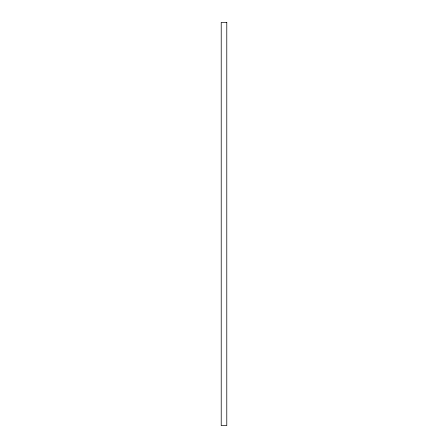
<?xml version="1.0" encoding="UTF-8"?>
<svg xmlns="http://www.w3.org/2000/svg" width="448" height="448" viewBox="0 0 448 448"><rect width="100%" height="100%" fill="white"/><g stroke="black" fill="none" stroke-linecap="round" stroke-linejoin="round"><path stroke-width="0.67" d="M226.783 22.4L221.217 22.4L221.217 425.6L226.783 425.6L226.783 22.4"/></g></svg>
